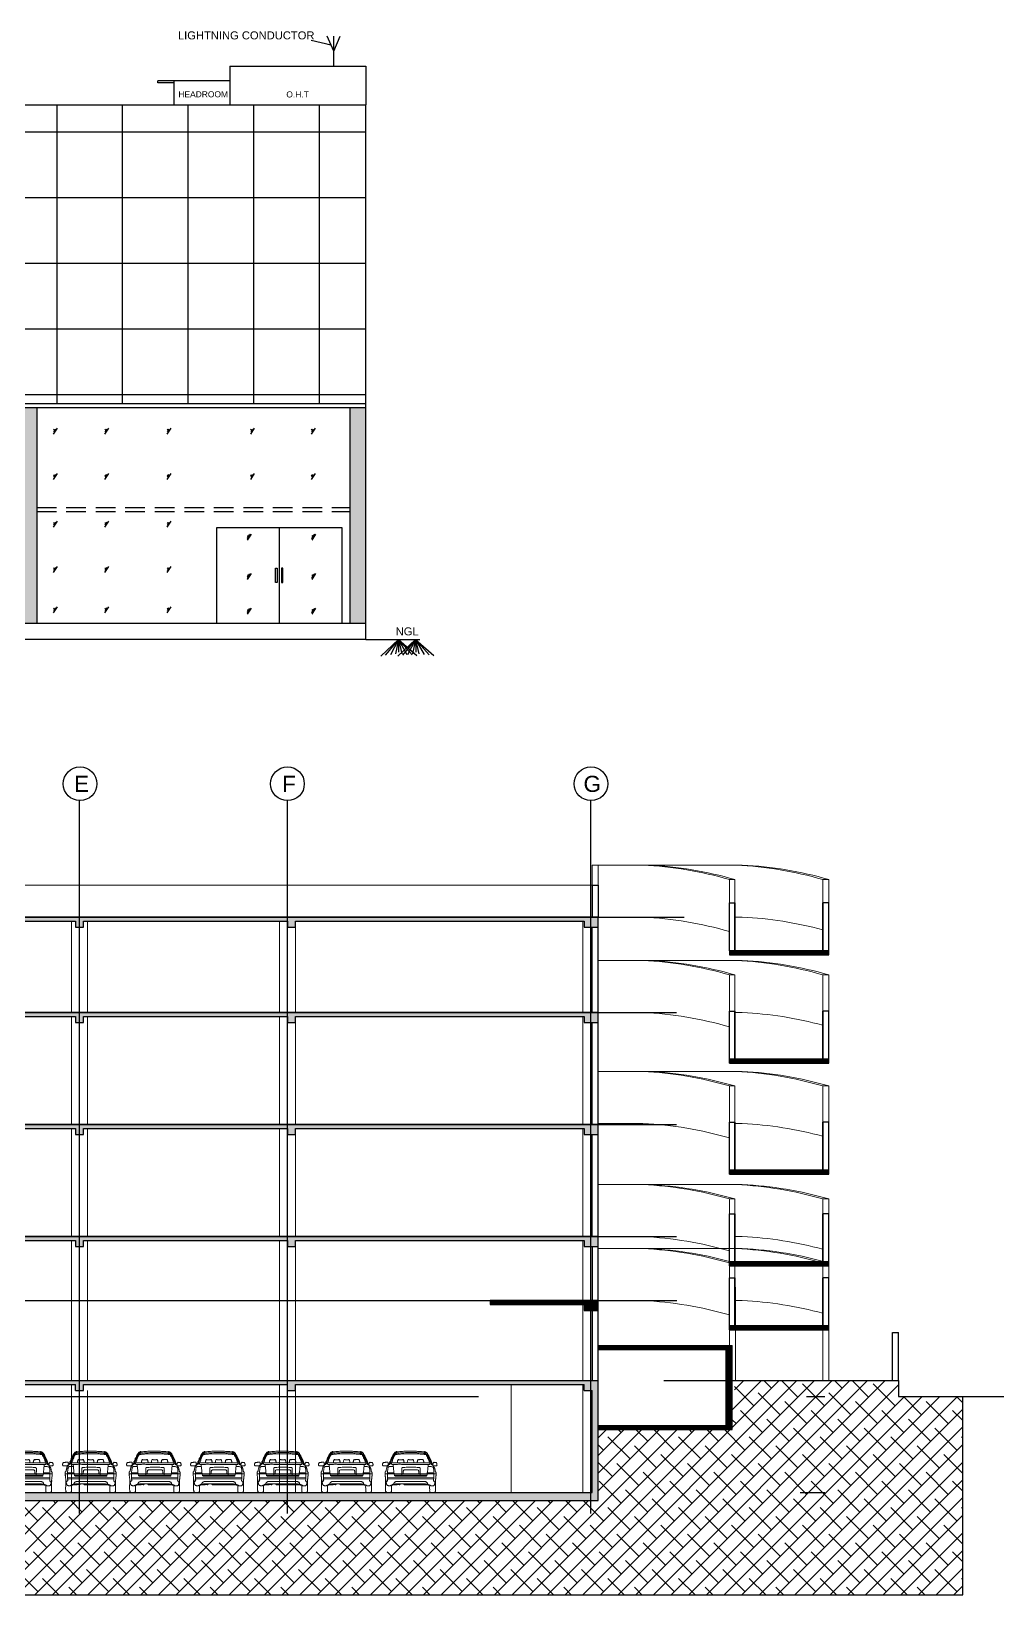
# Model space of a CAD drawing. Header units: metres. Extents: x 71870 to 72053, y 12512 to 13084.
# Drawn here: x 71953 to 71990, y 12511.6 to 12571.1 of the extents above; entities that cross this region are included whole.
import ezdxf

# ---------------------------------------------------------------- set-up
doc = ezdxf.new("R2010")
doc.units = ezdxf.units.M
doc.header["$MEASUREMENT"] = 0
doc.linetypes.add('CENTER', pattern=[2, 1.25, -0.25, 0.25, -0.25])
doc.linetypes.add('DASHED2', pattern=[0.375, 0.25, -0.125])
doc.layers.add('02_FB_GREY', color=8, linetype='Continuous', lineweight=5)
doc.layers.add('02_FB_WALL', color=7, linetype='Continuous', lineweight=30)
doc.layers.add('cad-block.com', color=7, linetype='Continuous')
doc.styles.add('century Gothic', font='arial.ttf')
doc.styles.get("Standard").update_dxf_attribs({"font": 'arial.ttf'})
doc.dimstyles.new('STAND', dxfattribs={"dimtxt": 0.25, "dimasz": 0.13, "dimexe": 0, "dimexo": 0, "dimgap": 0, "dimtad": 0, "dimzin": 0, "dimdsep": 46, "dimtxsty": 'century Gothic', "dimblk": 'OBLIQUE', "dimcen": 0.15, "dimse1": 1, "dimse2": 1, "dimclrd": 5, "dimclre": 7, "dimclrt": 5, "dimazin": 0, "dimtfac": 1, "dimtofl": 0, "dimtmove": 0, "dimatfit": 3, "dimfxl": 0, "dimtolj": 1, "dimtzin": 0, "dimlwd": -1, "dimlwe": -1, "dimarcsym": 0})

# ---------------------------------------------------------------- blocks, each defined once
blk = doc.blocks.new('A$C25D40799')
for p, q in [((522, 1544), (539, 1542)), ((1588, 1542), (1571, 1541)), ((97, 699), (2010, 699)), ((190, 519), (1918, 515)), ((191, 562), (1923, 558))]:
    blk.add_line(p, q)
for points, knots in [([(453, 1497), (422, 1454), (416, 1442), (399, 1416), (378, 1377), (357, 1327), (326, 1284), (310, 1226), (283, 1177), (270, 1129), (258, 1096), (253, 1074), (246, 1059), (238, 1044), (219, 1031), (206, 1003), (175, 986), (169, 958), (158, 941), (157, 919), (149, 892), (142, 858), (138, 831), (135, 809), (125, 799), (118, 785), (103, 774), (100, 754), (98, 732), (97, 713), (97, 696), (98, 686), (107, 674), (101, 653), (105, 623), (106, 586), (117, 537), (117, 484), (129, 426), (137, 374), (148, 334), (157, 304), (170, 284), (184, 264), (215, 260), (244, 257), (274, 257), (296, 258), (307, 269), (318, 275), (328, 278), (341, 275), (350, 291), (366, 303), (391, 309), (423, 318), (466, 319), (524, 329), (597, 327), (683, 330), (804, 329), (928, 328), (1042, 333), (1140, 333), (1246, 332), (1354, 333), (1437, 330), (1498, 328), (1555, 326), (1614, 323), (1668, 319), (1713, 308), (1747, 290), (1779, 277), (1800, 263), (1810, 252), (1821, 249), (1843, 251), (1871, 249), (1904, 248), (1924, 264), (1943, 279), (1951, 306), (1961, 334), (1971, 367), (1978, 403), (1982, 442), (1987, 481), (1994, 520), (1997, 563), (2003, 604), (2007, 646), (2007, 683), (2012, 713), (2013, 736), (2010, 751), (1997, 766), (1986, 784), (1974, 801), (1977, 820), (1973, 841), (1965, 866), (1961, 895), (1954, 920), (1940, 945), (1926, 975), (1903, 1005), (1887, 1029), (1873, 1046), (1856, 1044), (1843, 1051), (1824, 1052), (1821, 1078), (1800, 1120), (1776, 1181), (1754, 1243), (1730, 1298), (1704, 1346), (1683, 1388), (1669, 1413), (1660, 1429), (1657, 1442), (1657, 1456), (1662, 1470), (1666, 1482), (1663, 1493), (1655, 1499), (1640, 1510), (1620, 1515), (1605, 1519), (1598, 1521), (1597, 1521)], [0.1427516, 0.1427516, 0.1427516, 0.1427516, 0.1441207, 0.1491577, 0.1592131, 0.1662954, 0.1767689, 0.1855494, 0.1967554, 0.2051715, 0.2106866, 0.2148044, 0.2165516, 0.2192272, 0.2231216, 0.2279667, 0.2344574, 0.2396988, 0.2417508, 0.2447679, 0.2503915, 0.2562398, 0.2625008, 0.2646156, 0.2670974, 0.2692619, 0.2723491, 0.2761324, 0.2791232, 0.2837165, 0.2857809, 0.2876726, 0.2890104, 0.2927793, 0.2976017, 0.3047458, 0.3115836, 0.3228817, 0.3319707, 0.341553, 0.3493995, 0.3535351, 0.3570373, 0.3619053, 0.3651923, 0.3718659, 0.3771463, 0.3804333, 0.3827283, 0.3845789, 0.3866954, 0.3880729, 0.3909937, 0.3942555, 0.398394, 0.4040732, 0.4109949, 0.4202495, 0.4340319, 0.4481112, 0.4641835, 0.4954098, 0.51109, 0.5223418, 0.545301, 0.5652758, 0.5772893, 0.5873935, 0.5965795, 0.6064622, 0.6172914, 0.6239172, 0.6299773, 0.6370636, 0.6412013, 0.6429937, 0.6444456, 0.6465118, 0.6543688, 0.6589833, 0.6626123, 0.6668312, 0.6710489, 0.6763449, 0.6821303, 0.6886547, 0.6948862, 0.702056, 0.7087711, 0.7149814, 0.7239743, 0.7301846, 0.7361529, 0.7430687, 0.7453625, 0.747978, 0.7507787, 0.7551725, 0.7585599, 0.7610831, 0.7645543, 0.7695644, 0.7744681, 0.7790389, 0.7829391, 0.7892012, 0.7959495, 0.8016858, 0.8046248, 0.8060023, 0.8100116, 0.8119047, 0.8143755, 0.8213364, 0.8372718, 0.8468576, 0.8551737, 0.8673872, 0.8746748, 0.879399, 0.8819641, 0.8838557, 0.8861495, 0.8889869, 0.8911018, 0.8925526, 0.894527, 0.8969663, 0.9012549, 0.9047667, 0.9051149, 0.9051149, 0.9051149, 0.9051149]), ([(448, 1491), (451, 1485), (456, 1474), (462, 1458), (456, 1443), (450, 1428), (434, 1409), (417, 1378), (403, 1339), (379, 1303), (366, 1262), (347, 1222), (329, 1176), (313, 1137), (309, 1103), (292, 1086), (287, 1070), (275, 1055), (261, 1062), (252, 1061), (248, 1061)], [0.00393246, 0.00393246, 0.00393246, 0.00393246, 0.00694879, 0.01010811, 0.01212537, 0.01485463, 0.01885172, 0.0245582, 0.03238138, 0.04019022, 0.04641738, 0.05424055, 0.06257681, 0.07160269, 0.07590429, 0.07928738, 0.08300537, 0.08496544, 0.08747661, 0.08969513, 0.08969513, 0.08969513, 0.08969513]), ([(491, 1462), (494, 1473), (503, 1497), (512, 1524), (519, 1541), (522, 1544)], [0.00089717, 0.00089717, 0.00089717, 0.00089717, 0.00705848, 0.01367692, 0.01585466, 0.01585466, 0.01585466, 0.01585466]), ([(525, 1473), (528, 1484), (534, 1506), (539, 1530), (539, 1542)], [0.0017489, 0.0017489, 0.0017489, 0.0017489, 0.00757716, 0.01366641, 0.01366641, 0.01366641, 0.01366641]), ([(1233, 1549), (1207, 1550), (1146, 1550), (1055, 1552), (954, 1550), (855, 1552), (740, 1542), (636, 1535), (563, 1529), (538, 1525)], [0, 0, 0, 0, 0.0130865, 0.0315417, 0.0459743, 0.0647681, 0.0815991, 0.1048393, 0.1182554, 0.1182554, 0.1182554, 0.1182554]), ([(1572, 1525), (1561, 1526), (1525, 1529), (1463, 1539), (1388, 1541), (1310, 1546), (1260, 1547), (1233, 1548)], [0.90956096, 0.90956096, 0.90956096, 0.90956096, 0.91516129, 0.92740666, 0.94165728, 0.95360429, 0.96715149, 0.96715149, 0.96715149, 0.96715149]), ([(1583, 1471), (1580, 1482), (1574, 1505), (1570, 1528), (1571, 1540)], [0.0017489, 0.0017489, 0.0017489, 0.0017489, 0.00757716, 0.01366641, 0.01366641, 0.01366641, 0.01366641]), ([(1617, 1459), (1614, 1471), (1606, 1494), (1597, 1522), (1591, 1539), (1588, 1542)], [0.00089717, 0.00089717, 0.00089717, 0.00089717, 0.00705848, 0.01367692, 0.01585466, 0.01585466, 0.01585466, 0.01585466]), ([(723, 654), (723, 666), (721, 699), (725, 750), (718, 809), (722, 858), (719, 897), (726, 920), (735, 935), (752, 943), (787, 943), (877, 949), (975, 946), (1052, 948), (1068, 948)], [0, 0, 0, 0, 0.006094, 0.0168189, 0.0258234, 0.0362585, 0.0417659, 0.0459866, 0.0480774, 0.0504159, 0.0550938, 0.0658437, 0.0966014, 0.1049292, 0.1049292, 0.1049292, 0.1049292]), ([(778, 699), (778, 703), (777, 728), (780, 764), (777, 804), (783, 826), (792, 841), (809, 849), (844, 850), (932, 855), (1011, 853), (1068, 853)], [0.02353949, 0.02353949, 0.02353949, 0.02353949, 0.0258234, 0.03625846, 0.04176585, 0.04598659, 0.04807738, 0.05041587, 0.05509377, 0.06584368, 0.09515876, 0.09515876, 0.09515876, 0.09515876]), ([(1413, 654), (1414, 666), (1416, 699), (1412, 750), (1418, 809), (1414, 858), (1417, 897), (1411, 920), (1402, 935), (1385, 943), (1350, 943), (1259, 949), (1161, 946), (1085, 948), (1068, 948)], [0, 0, 0, 0, 0.006094, 0.0168189, 0.0258234, 0.0362585, 0.0417659, 0.0459866, 0.0480774, 0.0504159, 0.0550938, 0.0658437, 0.0966014, 0.1049292, 0.1049292, 0.1049292, 0.1049292]), ([(1358, 699), (1359, 703), (1360, 728), (1357, 764), (1360, 804), (1353, 826), (1344, 841), (1327, 849), (1292, 850), (1205, 855), (1126, 853), (1068, 853)], [0.02353949, 0.02353949, 0.02353949, 0.02353949, 0.0258234, 0.03625846, 0.04176585, 0.04598659, 0.04807738, 0.05041587, 0.05509377, 0.06584368, 0.09515876, 0.09515876, 0.09515876, 0.09515876])]:
    blk.add_open_spline(points, degree=3, knots=knots)
for points in [[(455, 1471), (444, 1456), (426, 1431), (410, 1401), (385, 1359), (362, 1316), (345, 1273), (318, 1221), (298, 1161), (283, 1121), (271, 1080), (264, 1060)], [(1118, 1502), (1042, 1503), (932, 1499), (804, 1496), (689, 1488), (599, 1483), (538, 1476), (511, 1470), (497, 1466), (488, 1459), (477, 1442), (440, 1360), (416, 1301), (390, 1237), (370, 1183), (352, 1130), (342, 1103), (335, 1085), (336, 1073), (340, 1065), (349, 1059), (381, 1057), (479, 1057), (562, 1059), (718, 1059), (852, 1058), (1022, 1057), (1144, 1056), (1301, 1053), (1430, 1053), (1567, 1054), (1631, 1053), (1696, 1052), (1739, 1053), (1764, 1056), (1773, 1064), (1777, 1070), (1776, 1091), (1748, 1159), (1720, 1236), (1692, 1301), (1652, 1396), (1631, 1439), (1625, 1451), (1615, 1457), (1594, 1465), (1568, 1469), (1534, 1477), (1355, 1493), (1207, 1500), (1117, 1502)], [(559, 1120), (559, 1146), (564, 1173), (572, 1199), (583, 1222), (590, 1233), (597, 1236), (608, 1236), (613, 1232), (638, 1226), (658, 1226), (687, 1225), (718, 1226), (740, 1229), (752, 1234), (765, 1237), (771, 1238), (782, 1232), (786, 1222), (794, 1204), (800, 1176), (806, 1152), (807, 1129), (810, 1118)], [(1295, 1117), (1298, 1131), (1305, 1155), (1311, 1186), (1315, 1202), (1321, 1223), (1334, 1234), (1341, 1235), (1355, 1234), (1371, 1233), (1402, 1236), (1431, 1237), (1454, 1237), (1475, 1235), (1492, 1235), (1512, 1238), (1521, 1230), (1529, 1214), (1536, 1193), (1544, 1169), (1548, 1144), (1548, 1118)], [(1662, 1470), (1679, 1445), (1693, 1412), (1716, 1371), (1741, 1323), (1773, 1260), (1791, 1215), (1809, 1171), (1824, 1129), (1833, 1096), (1845, 1065), (1851, 1046)], [(1665, 1485), (1678, 1472), (1691, 1449), (1715, 1411), (1737, 1372), (1762, 1325), (1788, 1275), (1809, 1222), (1832, 1162), (1847, 1115), (1862, 1073), (1866, 1060), (1875, 1055), (1877, 1043)], [(242, 1063), (221, 1066), (216, 1092), (215, 1116), (204, 1130), (184, 1136), (161, 1136), (113, 1135), (79, 1131), (37, 1125), (20, 1111), (11, 1095), (1, 1069), (2, 1036), (5, 1023), (16, 1012), (37, 1006), (58, 1006), (97, 1006), (139, 1005), (167, 1005), (177, 1009), (185, 1015), (198, 1030), (206, 1032), (214, 1034), (225, 1033)], [(402, 982), (360, 984), (308, 980), (265, 977), (238, 971), (223, 964), (217, 950), (207, 923), (203, 886), (195, 841), (191, 792), (189, 751), (187, 701), (186, 635), (188, 561), (186, 527), (189, 502), (194, 484), (192, 460), (189, 442), (182, 437), (166, 423), (133, 408)], [(190, 732), (202, 735), (228, 739), (273, 740), (370, 740), (430, 743)], [(445, 654), (535, 652), (759, 653), (1036, 653), (1289, 651), (1540, 648), (1663, 648)], [(1680, 742), (1694, 739), (1723, 737), (1773, 736), (1873, 735), (1894, 733), (1904, 731), (1914, 726), (1925, 725)], [(1706, 976), (1755, 977), (1793, 975), (1847, 969), (1883, 958), (1903, 937), (1908, 919), (1916, 878), (1923, 833), (1922, 794), (1927, 746), (1926, 710), (1924, 667), (1923, 616), (1919, 544), (1919, 515), (1916, 463), (1919, 437), (1929, 425), (1939, 411), (1956, 406), (1979, 400)], [(1878, 1055), (1888, 1059), (1892, 1067), (1896, 1085), (1895, 1099), (1905, 1117), (1916, 1128), (1926, 1134), (1945, 1133), (1982, 1130), (2002, 1129), (2023, 1114), (2033, 1097), (2040, 1078), (2042, 1061), (2043, 1046), (2043, 1034), (2038, 1017), (2027, 1008), (2007, 1003), (1975, 1001), (1941, 998), (1919, 997), (1906, 999)], [(670, 329), (661, 313), (655, 304), (646, 297), (626, 297), (571, 298), (531, 295), (487, 296), (454, 296), (422, 291), (386, 286), (363, 281), (350, 281)]]:
    blk.add_spline(points, degree=3)
for points, start_tangent, end_tangent in [([(448, 1490), (457, 1502), (470, 1510), (493, 1518), (511, 1521)], (0.593425, 0.80489), (0.992356, 0.123409)), ([(472, 1419), (509, 1425), (552, 1433), (633, 1443), (716, 1447), (778, 1451), (882, 1453), (956, 1457), (1074, 1456), (1157, 1455), (1272, 1453), (1320, 1451), (1414, 1446), (1487, 1442), (1559, 1434), (1593, 1429), (1644, 1419)], (0.904907, 0.425609), (0.999412, -0.034278)), ([(926, 1118), (930, 1146), (935, 1174), (944, 1210), (951, 1230), (965, 1236), (980, 1237), (994, 1232), (1011, 1229), (1033, 1229), (1059, 1227), (1087, 1229), (1114, 1231), (1126, 1235), (1131, 1238), (1142, 1238), (1155, 1227), (1161, 1205), (1172, 1169), (1177, 1134), (1179, 1117)], (0.033863, 0.999426), (0.35577, -0.934573)), ([(393, 1056), (398, 1025), (404, 987), (410, 924), (418, 857), (422, 809), (428, 753), (436, 702), (444, 659), (449, 642), (458, 631), (470, 623), (504, 617), (570, 618), (774, 619), (989, 618), (1198, 615), (1424, 614), (1581, 614), (1634, 616), (1655, 626), (1664, 643), (1671, 681), (1688, 803), (1698, 894), (1706, 981), (1712, 1051)], (0.077473, -0.996994), (0.074071, 0.997253)), ([(117, 507), (114, 169), (114, 114), (118, 76), (118, 55), (126, 39), (142, 19), (160, 9), (212, 4), (269, 1), (315, 14), (335, 46), (338, 77), (335, 164), (338, 277)], (-0.012801, -0.999918), (0.019428, 0.999811)), ([(421, 318), (423, 337), (434, 359), (450, 382), (481, 403), (504, 410), (544, 418), (574, 418), (685, 416), (961, 418), (1178, 417), (1389, 418), (1543, 416), (1584, 416), (1609, 412), (1640, 399), (1657, 386), (1677, 364), (1686, 341), (1689, 314)], (0.190198, 0.981746), (0.086844, -0.996222)), ([(795, 331), (800, 317), (807, 302), (811, 293), (823, 289), (845, 289), (1117, 289), (1264, 291), (1430, 289), (1512, 297), (1560, 296), (1637, 293), (1682, 287), (1742, 278), (1796, 266)], (0.525514, -0.850785), (0.941191, 0.337876)), ([(1990, 450), (1985, 138), (1985, 79), (1982, 47), (1973, 27), (1952, 6), (1902, 0), (1870, 1), (1816, 4), (1786, 15), (1771, 38), (1769, 86), (1768, 154), (1769, 267)], (-0.040779, -0.999168), (0.060714, 0.998155))]:
    blk.add_spline(points, degree=3, dxfattribs=dict(start_tangent=start_tangent, end_tangent=end_tangent))
at = {"start_tangent": (0.958706, -0.284399)}
blk.add_spline([(350, 1124), (420, 1119), (541, 1118), (736, 1117), (898, 1117), (1085, 1116), (1237, 1116), (1375, 1117), (1539, 1117), (1683, 1117), (1763, 1121)], degree=3, dxfattribs=at)
blk = doc.blocks.new('A$C70151CF8')
at = {"layer": '02_FB_GREY', "ltscale": 100}
blk.add_blockref('A$C25D40799', (0, 0), dxfattribs=at)
blk = doc.blocks.new('_Oblique')
at = {"color": 0, "linetype": 'ByBlock', "lineweight": -2}
blk.add_line((-0.5, -0.5), (0.5, 0.5), dxfattribs=at)

msp = doc.modelspace()

# ---------------------------------------------------------------- hatches: boundary and pattern name
at = {"lineweight": 25}
h = msp.add_hatch(dxfattribs=at)
h.set_pattern_fill('ANSI37', color=9, scale=20, angle=45)
h.set_pattern_definition([(90, (71948.9337, 12562.2992), (-2.5, 0), []), (180, (71948.9337, 12562.2992), (-2e-16, -2.5), [])])
h.paths.add_polyline_path([(71965.69774, 12556.965), (71965.69771, 12568.33309), (71932.16971, 12568.33293), (71932.16971, 12556.965)])
h = msp.add_hatch(dxfattribs=at)
h.set_pattern_fill('AR-SAND', color=256, scale=0.2)
h.set_pattern_definition([(37.5, (71948.93373, 12552.6978), (-0.0125987, 0.385365), [0, -0.304, 0, -0.34, 0, -0.325]), (7.5, (71948.93373, 12552.6978), (0.353955, 0.564429), [0, -0.164, 0, -0.274, 0, -0.105]), (327.5, (71948.68773, 12552.6978), (0.6228284, 0.001132), [0, -0.1, 0, -0.36, 0, -0.47]), (317.5, (71948.68773, 12552.6978), (0.601225, 0.175535), [0, -0.05, 0, -0.236, 0, -0.27])])
h.paths.add_polyline_path([(71932.16971, 12548.583), (71932.77329, 12548.583), (71932.77329, 12556.8126), (71932.16971, 12556.8126)])
h.paths.add_polyline_path([(71944.70458, 12548.583), (71945.31418, 12548.583), (71945.31418, 12556.8126), (71944.70458, 12556.8126)])
h.paths.add_polyline_path([(71952.55317, 12548.583), (71953.16277, 12548.583), (71953.16277, 12556.8126), (71952.55317, 12556.8126)])
h.paths.add_polyline_path([(71965.69774, 12556.8126), (71965.08807, 12556.8126), (71965.08807, 12548.583), (71965.69775, 12548.583)])
at = {"layer": '02_FB_GREY'}
h = msp.add_hatch(dxfattribs=at)
h.set_pattern_fill('ANSI31', color=256, scale=0.0254)
h.set_pattern_definition([(45, (70018.7049174, 12424.794746), (-0.0022450640303, 0.0022450640303), [])])
h.paths.add_polyline_path([(71974.02935, 12537.01464), (71974.56275, 12537.01464), (71974.56275, 12537.39564), (71922.77215, 12537.39564), (71922.77215, 12537.01464), (71923.07695, 12537.01464), (71923.07695, 12537.24324), (71931.01998, 12537.24324), (71931.01998, 12537.01464), (71931.32448, 12537.01464), (71931.32448, 12537.24324), (71938.94049, 12537.24324), (71938.94049, 12537.01464), (71939.24529, 12537.01464), (71939.24529, 12537.24324), (71946.71198, 12537.24324), (71946.71198, 12537.01464), (71947.01678, 12537.01464), (71947.01678, 12537.24324), (71954.64133, 12537.24324), (71954.64133, 12537.01464), (71954.94613, 12537.01464), (71954.94613, 12537.24324), (71962.71853, 12537.24324), (71962.71853, 12537.01464), (71963.02333, 12537.01464), (71963.02333, 12537.24324), (71974.02935, 12537.24324)])
h = msp.add_hatch(dxfattribs=at)
h.set_pattern_fill('ANSI31', color=256, scale=0.0254)
h.set_pattern_definition([(45, (71336.4399737, 12558.4728815), (-0.00224506403, 0.00224506403), [])])
h.paths.add_polyline_path([(71983.35116, 12536.10582), (71979.56656, 12536.10582), (71979.56656, 12535.95342), (71983.35116, 12535.95342)])
h = msp.add_hatch(dxfattribs=at)
h.set_pattern_fill('ANSI31', color=256, scale=0.0254)
h.set_pattern_definition([(45, (71338.319566, 12543.2301546), (-0.00224506403, 0.00224506403), [])])
h.paths.add_polyline_path([(71974.02935, 12533.38244), (71974.56275, 12533.38244), (71974.56275, 12533.76344), (71922.77215, 12533.76344), (71922.77215, 12533.38244), (71923.07695, 12533.38244), (71923.07695, 12533.61104), (71931.01998, 12533.61104), (71931.01998, 12533.38244), (71931.32448, 12533.38244), (71931.32448, 12533.61104), (71938.94049, 12533.61104), (71938.94049, 12533.38244), (71939.24529, 12533.38244), (71939.24529, 12533.61104), (71946.71198, 12533.61104), (71946.71198, 12533.38244), (71947.01678, 12533.38244), (71947.01678, 12533.61104), (71954.64133, 12533.61104), (71954.64133, 12533.38244), (71954.94613, 12533.38244), (71954.94613, 12533.61104), (71962.71853, 12533.61104), (71962.71853, 12533.38244), (71963.02333, 12533.38244), (71963.02333, 12533.61104), (71974.02935, 12533.61104)])
h.paths.add_polyline_path([(71974.02935, 12529.11524), (71974.56275, 12529.11524), (71974.56275, 12529.49624), (71922.77215, 12529.49624), (71922.77215, 12529.11524), (71923.07695, 12529.11524), (71923.07695, 12529.34384), (71931.01998, 12529.34384), (71931.01998, 12529.11524), (71931.32448, 12529.11524), (71931.32448, 12529.34384), (71938.94049, 12529.34384), (71938.94049, 12529.11524), (71939.24529, 12529.11524), (71939.24529, 12529.34384), (71946.71198, 12529.34384), (71946.71198, 12529.11524), (71947.01678, 12529.11524), (71947.01678, 12529.34384), (71954.64133, 12529.34384), (71954.64133, 12529.11524), (71954.94613, 12529.11524), (71954.94613, 12529.34384), (71962.71853, 12529.34384), (71962.71853, 12529.11524), (71963.02333, 12529.11524), (71963.02333, 12529.34384), (71974.02935, 12529.34384)])
h.paths.add_polyline_path([(71974.02935, 12524.84804), (71974.56275, 12524.84804), (71974.56275, 12525.22904), (71922.77215, 12525.22904), (71922.77215, 12524.84804), (71923.07695, 12524.84804), (71923.07695, 12525.07664), (71931.01998, 12525.07664), (71931.01998, 12524.84804), (71931.32448, 12524.84804), (71931.32448, 12525.07664), (71938.94049, 12525.07664), (71938.94049, 12524.84804), (71939.24529, 12524.84804), (71939.24529, 12525.07664), (71946.71198, 12525.07664), (71946.71198, 12524.84804), (71947.01678, 12524.84804), (71947.01678, 12525.07664), (71954.64133, 12525.07664), (71954.64133, 12524.84804), (71954.94613, 12524.84804), (71954.94613, 12525.07664), (71962.71853, 12525.07664), (71962.71853, 12524.84804), (71963.02333, 12524.84804), (71963.02333, 12525.07664), (71974.02935, 12525.07664)])
h = msp.add_hatch(dxfattribs=at)
h.set_pattern_fill('ANSI31', color=256, scale=0.0254)
h.set_pattern_definition([(45, (71336.4399737, 12554.3553546), (-0.00224506403, 0.00224506403), [])])
h.paths.add_polyline_path([(71983.35116, 12531.98829), (71979.56656, 12531.98829), (71979.56656, 12531.83589), (71983.35116, 12531.83589)])
h = msp.add_hatch(dxfattribs=at)
h.set_pattern_fill('ANSI31', color=256, scale=0.0254)
h.set_pattern_definition([(45, (71336.4399737, 12550.1262546), (-0.00224506403, 0.00224506403), [])])
h.paths.add_polyline_path([(71983.35116, 12527.75919), (71979.56656, 12527.75919), (71979.56656, 12527.60679), (71983.35116, 12527.60679)])
h = msp.add_hatch(dxfattribs=at)
h.set_pattern_fill('ANSI31', color=256, scale=0.0254)
h.set_pattern_definition([(45, (71336.4399737, 12546.6315804), (-0.00224506403, 0.00224506403), [])])
h.paths.add_polyline_path([(71983.35116, 12524.26452), (71979.56656, 12524.26452), (71979.56656, 12524.11212), (71983.35116, 12524.11212)])
h = msp.add_hatch(dxfattribs=at)
h.set_pattern_fill('ANSI31', color=256, scale=0.0254)
h.set_pattern_definition([(45, (70133.7889683, 12498.213196), (-0.00224506403, 0.00224506403), [])])
h.paths.add_polyline_path([(71974.02935, 12522.63824), (71974.02935, 12522.40964), (71974.56275, 12522.40964), (71974.56275, 12522.79064), (71974.02935, 12522.79064), (71970.44764, 12522.79064), (71970.44764, 12522.63824)])
h = msp.add_hatch(dxfattribs=at)
h.set_pattern_fill('ANSI31', color=256, scale=0.0254)
h.set_pattern_definition([(45, (71336.4399737, 12544.1931804), (-0.00224506403, 0.00224506403), [])])
h.paths.add_polyline_path([(71983.35116, 12521.82612), (71979.56656, 12521.82612), (71979.56656, 12521.67372), (71983.35116, 12521.67372)])
h = msp.add_hatch(dxfattribs=at)
h.set_pattern_fill('ANSI31', color=256, scale=0.0254)
h.set_pattern_definition([(45, (71338.319566, 12544.2969546), (-0.00224506403, 0.00224506403), [])])
h.paths.add_polyline_path([(71979.66816, 12521.07614), (71974.56275, 12521.07614), (71974.56275, 12520.92374), (71979.43956, 12520.92374), (71979.43956, 12518.02814), (71974.56275, 12518.02814), (71974.56275, 12517.87574), (71979.66816, 12517.87574)])
at = {"layer": '02_FB_GREY', "ltscale": 100}
h = msp.add_hatch(dxfattribs=at)
h.set_pattern_fill('ANSI38', color=256, scale=3.81)
h.set_pattern_definition([(45, (70133.0231, 12435.9333), (-0.3367596, 0.3367596), []), (135, (70133.0231, 12435.9333), (-1.01027881, 0.3367596), [1.190625, -0.714375])])
h.paths.add_polyline_path([(71988.45024, 12519.13304), (71986.00328, 12519.13304), (71986.00328, 12519.74264), (71979.74754, 12519.74264), (71979.74754, 12515.47544), (71974.56275, 12515.47544), (71974.56275, 12515.17064), (71922.77215, 12515.17064), (71922.77215, 12515.47544), (71910.58869, 12515.47544), (71910.58869, 12511.58541), (71988.45024, 12511.58541)])
h.paths.add_polyline_path([(71912.85128, 12519.13304), (71910.58869, 12519.13304), (71910.58869, 12515.47544), (71912.85128, 12515.47544)], flags=17)
h.paths.add_polyline_path([(71922.77215, 12519.13304), (71912.85128, 12519.13304), (71912.85128, 12515.47544), (71922.77215, 12515.47544)], flags=17)
h.paths.add_polyline_path([(71922.77215, 12519.74264), (71918.33768, 12519.74264), (71913.07988, 12519.13304), (71922.77215, 12519.13304)], flags=17)
h.paths.add_polyline_path([(71979.74754, 12519.13304), (71979.66816, 12519.13304), (71979.66816, 12517.87574), (71974.56275, 12517.87574), (71974.56275, 12515.47544), (71979.74754, 12515.47544)], flags=17)
h.paths.add_polyline_path([(71921.97544, 12516.86855), (71921.97666, 12518.2819), (71920.6607, 12518.28304), (71920.65947, 12516.86969)], flags=24)
at = {"layer": '02_FB_GREY'}
h = msp.add_hatch(dxfattribs=at)
h.set_pattern_fill('ANSI31', color=256, scale=0.0254)
h.set_pattern_definition([(45, (71240.804699, 12544.2969546), (-0.00224506403, 0.00224506403), [])])
h.paths.add_polyline_path([(71954.64133, 12519.59024), (71954.64133, 12519.36164), (71954.94613, 12519.36164), (71954.94613, 12519.59024), (71962.71853, 12519.59024), (71962.71853, 12519.36164), (71963.02398, 12519.36164), (71963.02398, 12519.59024), (71974.02935, 12519.59024), (71974.02935, 12519.36164), (71974.33415, 12519.36164), (71974.33415, 12515.47544), (71922.92455, 12515.47544), (71922.92455, 12519.36164), (71923.19718, 12519.36164), (71923.19718, 12519.59024), (71931.01998, 12519.59024), (71931.01998, 12519.36164), (71931.32478, 12519.36164), (71931.32478, 12519.59024), (71938.94049, 12519.59024), (71938.94049, 12519.36164), (71939.24529, 12519.36164), (71939.24529, 12519.59024), (71946.71198, 12519.59024), (71946.71198, 12519.36164), (71947.01678, 12519.36164), (71947.01678, 12519.59024)], flags=16)
h.paths.add_polyline_path([(71974.56275, 12515.17064), (71974.56275, 12519.74264), (71922.77215, 12519.74264), (71922.77215, 12515.17064)])

# ---------------------------------------------------------------- linework, layer by layer
at = {"lineweight": 25}
for p, q in [((71960.51602, 12569.80394), (71965.69771, 12569.80394)), ((71960.51602, 12569.80394), (71960.51602, 12568.33307)), ((71965.69771, 12569.80394), (71965.69771, 12568.33309)), ((71960.51602, 12569.24483), (71957.78253, 12569.24489)), ((71957.78253, 12569.16869), (71957.78253, 12569.24489)), ((71958.38253, 12569.16868), (71957.78253, 12569.16869)), ((71958.38253, 12569.24488), (71958.38253, 12568.33306)), ((71932.16971, 12568.33293), (71965.69771, 12568.33309)), ((71965.69775, 12547.9734), (71965.69771, 12568.33309)), ((71953.16277, 12556.8126), (71953.16277, 12548.583)), ((71965.08807, 12556.8126), (71965.08807, 12548.583)), ((71965.69775, 12548.583), (71932.16971, 12548.583)), ((71965.69775, 12547.9734), (71932.16971, 12547.9734))]:
    msp.add_line(p, q, dxfattribs=at)
at = {"ltscale": 100}
for p, q in [((71932.16971, 12556.965), (71965.69774, 12556.965)), ((71932.16971, 12556.8126), (71965.69774, 12556.8126)), ((71962.40449, 12552.2406), (71962.40449, 12548.583))]:
    msp.add_line(p, q, dxfattribs=at)
at = {"linetype": 'DASHED2', "ltscale": 3}
for p, q in [((71953.16277, 12553.0026), (71965.08807, 12553.0026)), ((71953.16277, 12552.8502), (71965.08807, 12552.8502))]:
    msp.add_line(p, q, dxfattribs=at)
at = {"lineweight": 25}
for points in [[(71964.47932, 12570.37498), (71964.23646, 12570.95388)], [(71964.47932, 12570.37498), (71964.72219, 12570.95388)], [(71964.47932, 12569.80394), (71964.47932, 12570.94603)], [(71965.69775, 12547.9734), (71967.76652, 12547.9734)], [(71966.94465, 12547.9734), (71966.2694, 12547.33564)], [(71966.94465, 12547.9734), (71966.44534, 12547.36768)], [(71966.94465, 12547.97325), (71966.64294, 12547.38914)], [(71966.94465, 12547.9734), (71966.83419, 12547.42336)], [(71967.59759, 12547.9734), (71966.92234, 12547.33564)], [(71966.94465, 12547.9734), (71966.95421, 12547.48636)], [(71966.94497, 12547.9734), (71967.64313, 12547.35567)], [(71966.94497, 12547.9734), (71966.95421, 12547.48636)], [(71966.94497, 12547.9734), (71967.07602, 12547.42688)], [(71966.94497, 12547.9734), (71967.46632, 12547.38256)], [(71966.94497, 12547.97326), (71967.26819, 12547.39826)], [(71967.59759, 12547.9734), (71967.09828, 12547.36768)], [(71967.59759, 12547.97325), (71967.29588, 12547.38914)], [(71967.59759, 12547.9734), (71967.48713, 12547.42336)], [(71967.59759, 12547.9734), (71967.60715, 12547.48636)], [(71967.59791, 12547.9734), (71968.11926, 12547.38256)], [(71967.59791, 12547.9734), (71967.60715, 12547.48636)], [(71967.59791, 12547.9734), (71968.29607, 12547.35567)], [(71967.59791, 12547.9734), (71967.72896, 12547.42688)], [(71967.59791, 12547.97326), (71967.92113, 12547.39826)]]:
    msp.add_lwpolyline(points, dxfattribs=at)
at = {"color": 4, "lineweight": 25}
for points in [[(71953.8068, 12555.79732), (71953.95148, 12556.02072)], [(71953.80893, 12555.93709), (71953.8341, 12555.97595)], [(71953.81657, 12555.8776), (71953.88412, 12555.9819)], [(71955.76289, 12555.79732), (71955.90757, 12556.02072)], [(71955.76502, 12555.93709), (71955.79019, 12555.97595)], [(71955.77266, 12555.8776), (71955.8402, 12555.9819)], [(71958.13814, 12555.79732), (71958.28281, 12556.02072)], [(71958.14026, 12555.93709), (71958.16543, 12555.97595)], [(71958.1479, 12555.8776), (71958.21545, 12555.9819)], [(71961.32146, 12555.79732), (71961.46613, 12556.02072)], [(71961.32358, 12555.93709), (71961.34875, 12555.97595)], [(71961.33122, 12555.8776), (71961.39877, 12555.9819)], [(71963.63575, 12555.79732), (71963.78043, 12556.02072)], [(71963.63788, 12555.93709), (71963.66305, 12555.97595)], [(71963.64552, 12555.8776), (71963.71307, 12555.9819)], [(71953.8068, 12554.07052), (71953.95148, 12554.29392)], [(71953.80893, 12554.21029), (71953.8341, 12554.24916)], [(71953.81657, 12554.1508), (71953.88412, 12554.2551)], [(71955.76289, 12554.07052), (71955.90757, 12554.29392)], [(71955.76502, 12554.21029), (71955.79019, 12554.24916)], [(71955.77266, 12554.1508), (71955.8402, 12554.2551)], [(71958.13814, 12554.07052), (71958.28281, 12554.29392)], [(71958.14026, 12554.21029), (71958.16543, 12554.24916)], [(71958.1479, 12554.1508), (71958.21545, 12554.2551)], [(71961.32146, 12554.07052), (71961.46613, 12554.29392)], [(71961.32358, 12554.21029), (71961.34875, 12554.24916)], [(71961.33122, 12554.1508), (71961.39877, 12554.2551)], [(71963.63575, 12554.07052), (71963.78043, 12554.29392)], [(71963.63788, 12554.21029), (71963.66305, 12554.24916)], [(71963.64552, 12554.1508), (71963.71307, 12554.2551)], [(71953.8068, 12552.24984), (71953.95148, 12552.47324)], [(71953.80893, 12552.38961), (71953.8341, 12552.42847)], [(71953.81657, 12552.33012), (71953.88412, 12552.43442)], [(71955.76289, 12552.24984), (71955.90757, 12552.47324)], [(71955.76502, 12552.38961), (71955.79019, 12552.42847)], [(71955.77266, 12552.33012), (71955.8402, 12552.43442)], [(71958.13814, 12552.24984), (71958.28281, 12552.47324)], [(71958.14026, 12552.38961), (71958.16543, 12552.42847)], [(71958.1479, 12552.33012), (71958.21545, 12552.43442)], [(71961.19725, 12551.79782), (71961.31255, 12551.97586)], [(71961.19955, 12551.84812), (71961.26709, 12551.95241)], [(71961.19994, 12551.75768), (71961.34462, 12551.98107)], [(71961.20207, 12551.89745), (71961.22724, 12551.93631)], [(71963.65144, 12551.79782), (71963.76674, 12551.97586)], [(71963.65374, 12551.84812), (71963.72128, 12551.95241)], [(71963.65413, 12551.75768), (71963.79881, 12551.98107)], [(71963.65626, 12551.89745), (71963.68143, 12551.93631)], [(71953.8068, 12550.52304), (71953.95148, 12550.74644)], [(71953.80893, 12550.66281), (71953.8341, 12550.70168)], [(71953.81657, 12550.60332), (71953.88412, 12550.70762)], [(71955.76289, 12550.52304), (71955.90757, 12550.74644)], [(71955.76502, 12550.66281), (71955.79019, 12550.70168)], [(71955.77266, 12550.60332), (71955.8402, 12550.70762)], [(71958.13814, 12550.52304), (71958.28281, 12550.74644)], [(71958.14026, 12550.66281), (71958.16543, 12550.70168)], [(71958.1479, 12550.60332), (71958.21545, 12550.70762)], [(71961.19725, 12550.29865), (71961.31255, 12550.47669)], [(71961.19955, 12550.34895), (71961.26709, 12550.45325)], [(71961.19994, 12550.25851), (71961.34462, 12550.48191)], [(71961.20207, 12550.39828), (71961.22724, 12550.43714)], [(71963.65144, 12550.29865), (71963.76674, 12550.47669)], [(71963.65374, 12550.34895), (71963.72128, 12550.45325)], [(71963.65413, 12550.25851), (71963.79881, 12550.48191)], [(71963.65626, 12550.39828), (71963.68143, 12550.43714)], [(71953.8068, 12548.98937), (71953.95148, 12549.21277)], [(71953.80893, 12549.12914), (71953.8341, 12549.16801)], [(71953.81657, 12549.06965), (71953.88412, 12549.17395)], [(71955.76289, 12548.98937), (71955.90757, 12549.21277)], [(71955.76502, 12549.12914), (71955.79019, 12549.16801)], [(71955.77266, 12549.06965), (71955.8402, 12549.17395)], [(71958.13814, 12548.98937), (71958.28281, 12549.21277)], [(71958.14026, 12549.12914), (71958.16543, 12549.16801)], [(71958.1479, 12549.06965), (71958.21545, 12549.17395)], [(71961.19725, 12548.97726), (71961.31255, 12549.15529)], [(71961.19955, 12549.02756), (71961.26709, 12549.13185)], [(71961.19994, 12548.93711), (71961.34462, 12549.16051)], [(71961.20207, 12549.07689), (71961.22724, 12549.11575)], [(71963.65144, 12548.97726), (71963.76674, 12549.15529)], [(71963.65374, 12549.02756), (71963.72128, 12549.13185)], [(71963.65413, 12548.93711), (71963.79881, 12549.16051)], [(71963.65626, 12549.07689), (71963.68143, 12549.11575)]]:
    msp.add_lwpolyline(points, dxfattribs=at)
at = {"ltscale": 100}
for points in [[(71960.02326, 12552.2406), (71964.78573, 12552.2406), (71964.78573, 12548.583), (71960.02326, 12548.583)], [(71962.26596, 12550.6856), (71962.32366, 12550.6856), (71962.32366, 12550.13796), (71962.26596, 12550.13796)], [(71962.54283, 12550.6856), (71962.48513, 12550.6856), (71962.48513, 12550.13796), (71962.54283, 12550.13796)]]:
    msp.add_lwpolyline(points, close=True, dxfattribs=at)
at = {"layer": '02_FB_GREY', "ltscale": 100}
for p, q in [((71947.01678, 12538.61484), (71974.33415, 12538.61484)), ((71954.48879, 12533.76344), (71954.48879, 12537.24324)), ((71955.09839, 12533.76344), (71955.09839, 12537.24324)), ((71962.41423, 12533.76344), (71962.41423, 12537.24324)), ((71963.02383, 12533.76344), (71963.02383, 12537.24324)), ((71973.9789, 12537.24324), (71973.9789, 12533.76344)), ((71954.48879, 12529.49624), (71954.48879, 12533.61104)), ((71955.09839, 12529.49624), (71955.09839, 12533.61104)), ((71962.41423, 12529.49624), (71962.41423, 12533.61104)), ((71963.02383, 12529.49624), (71963.02383, 12533.61104)), ((71973.9789, 12533.61104), (71973.9789, 12529.49624)), ((71954.48879, 12525.22904), (71954.48879, 12529.34384)), ((71955.09839, 12525.22904), (71955.09839, 12529.34384)), ((71962.41423, 12525.22904), (71962.41423, 12529.34384)), ((71963.02383, 12525.22904), (71963.02383, 12529.34384)), ((71973.9789, 12529.34384), (71973.9789, 12525.22904)), ((71954.48829, 12519.74264), (71954.48829, 12525.07664)), ((71955.09789, 12519.74264), (71955.09789, 12525.07664)), ((71962.41373, 12519.74264), (71962.41373, 12525.07664)), ((71973.9789, 12525.07664), (71973.9789, 12519.74264)), ((71963.02333, 12519.74264), (71963.02333, 12524.84804)), ((71979.56656, 12523.30149), (71979.56656, 12519.74264)), ((71979.79516, 12523.30149), (71979.79516, 12519.74264)), ((71983.12256, 12523.30149), (71983.12256, 12519.74264)), ((71983.35116, 12523.30149), (71983.35116, 12519.74264)), ((71954.48893, 12515.47544), (71954.48893, 12519.59024)), ((71955.09853, 12515.47544), (71955.09853, 12519.36164)), ((71962.41438, 12515.47544), (71962.41438, 12519.59024)), ((71963.02398, 12515.47544), (71963.02398, 12519.36164)), ((71971.24833, 12515.47544), (71971.24833, 12519.59024)), ((71973.97886, 12515.47544), (71973.97886, 12519.59024))]:
    msp.add_line(p, q, dxfattribs=at)
for points in [[(71974.33415, 12538.61484), (71974.56275, 12538.61484), (71974.56275, 12539.37684), (71974.33415, 12539.37684)], [(71979.76976, 12538.82754), (71979.56656, 12538.82754), (71979.56656, 12537.93462), (71979.76976, 12537.93462)], [(71983.35116, 12538.82754), (71983.12256, 12538.82754), (71983.12256, 12537.93462), (71983.35116, 12537.93462)], [(71979.76976, 12535.19534), (71979.56656, 12535.19534), (71979.56656, 12533.81709), (71979.76976, 12533.81709)], [(71983.35116, 12535.19534), (71983.12256, 12535.19534), (71983.12256, 12533.81709), (71983.35116, 12533.81709)], [(71979.76976, 12530.96624), (71979.56656, 12530.96624), (71979.56656, 12529.58799), (71979.76976, 12529.58799)], [(71983.35116, 12530.96624), (71983.12256, 12530.96624), (71983.12256, 12529.58799), (71983.35116, 12529.58799)], [(71979.76976, 12526.66094), (71979.56656, 12526.66094), (71979.56656, 12526.09332), (71979.76976, 12526.09332)], [(71983.35116, 12526.66094), (71983.12256, 12526.66094), (71983.12256, 12526.09332), (71983.35116, 12526.09332)], [(71979.76976, 12524.22254), (71979.56656, 12524.22254), (71979.56656, 12523.65492), (71979.76976, 12523.65492)], [(71983.35116, 12524.22254), (71983.12256, 12524.22254), (71983.12256, 12523.65492), (71983.35116, 12523.65492)]]:
    msp.add_lwpolyline(points, close=True, dxfattribs=at)
for points in [[(71979.56656, 12538.82754, 0.05819803), (71976.26456, 12539.37684), (71974.56275, 12539.37684)], [(71979.76976, 12538.82754, 0.05819803), (71976.46776, 12539.37684), (71976.26456, 12539.37684)], [(71983.12256, 12538.82754, 0.05819803), (71979.82056, 12539.37684), (71976.46776, 12539.37684)], [(71983.35116, 12538.82754, 0.05819803), (71980.04916, 12539.37684), (71979.82056, 12539.37684)], [(71979.56656, 12536.84634, 0.05819803), (71976.26456, 12537.39564), (71974.56275, 12537.39564)], [(71983.12256, 12536.91032, 0.05407175), (71980.04916, 12537.39564), (71979.76976, 12537.39564)], [(71979.56656, 12535.19534, 0.05819803), (71976.26456, 12535.74464), (71974.56275, 12535.74464)], [(71979.76976, 12535.19534, 0.05819803), (71976.46776, 12535.74464), (71976.26456, 12535.74464)], [(71983.12256, 12535.19534, 0.05819803), (71979.82056, 12535.74464), (71976.46776, 12535.74464)], [(71983.35116, 12535.19534, 0.05819803), (71980.04916, 12535.74464), (71979.82056, 12535.74464)], [(71979.56656, 12533.21414, 0.05819803), (71976.26456, 12533.76344), (71974.56275, 12533.76344)], [(71983.12256, 12533.27812, 0.05407175), (71980.04916, 12533.76344), (71979.76976, 12533.76344)], [(71979.56656, 12530.96624, 0.05819803), (71976.26456, 12531.51554), (71974.56275, 12531.51554)], [(71979.76976, 12530.96624, 0.05819803), (71976.46776, 12531.51554), (71976.26456, 12531.51554)], [(71983.12256, 12530.96624, 0.05819803), (71979.82056, 12531.51554), (71976.46776, 12531.51554)], [(71983.35116, 12530.96624, 0.05819803), (71980.04916, 12531.51554), (71979.82056, 12531.51554)], [(71979.56656, 12528.98504, 0.05819803), (71976.26456, 12529.53434), (71974.56275, 12529.53434)], [(71983.12256, 12529.04902, 0.05407175), (71980.04916, 12529.53434), (71979.76976, 12529.53434)], [(71979.56656, 12526.66094, 0.05819803), (71976.26456, 12527.21024), (71974.56275, 12527.21024)], [(71979.76976, 12526.66094, 0.05819803), (71976.46776, 12527.21024), (71976.26456, 12527.21024)], [(71983.12256, 12526.66094, 0.05819803), (71979.82056, 12527.21024), (71976.46776, 12527.21024)], [(71983.35116, 12526.66094, 0.05819803), (71980.04916, 12527.21024), (71979.82056, 12527.21024)], [(71979.56656, 12524.67974, 0.05819803), (71976.26456, 12525.22904), (71974.56275, 12525.22904)], [(71983.12256, 12524.74372, 0.05407175), (71980.04916, 12525.22904), (71979.76976, 12525.22904)], [(71979.56656, 12524.22254, 0.05819803), (71976.26456, 12524.77184), (71974.56275, 12524.77184)], [(71979.76976, 12524.22254, 0.05819803), (71976.46776, 12524.77184), (71976.26456, 12524.77184)], [(71983.12256, 12524.22254, 0.05819803), (71979.82056, 12524.77184), (71976.46776, 12524.77184)], [(71983.35116, 12524.22254, 0.05819803), (71980.04916, 12524.77184), (71979.82056, 12524.77184)], [(71979.56656, 12522.24134, 0.05819803), (71976.26456, 12522.79064), (71974.56275, 12522.79064)], [(71983.12256, 12522.30532, 0.05407175), (71980.04916, 12522.79064), (71979.76976, 12522.79064)]]:
    msp.add_lwpolyline(points, format="xyb", dxfattribs=at)
at = {"layer": '02_FB_WALL', "color": 8, "linetype": 'CENTER', "ltscale": 50}
for p, q in [((71954.79373, 12514.67343), (71954.79373, 12541.8316)), ((71962.71853, 12514.67343), (71962.71853, 12541.8316)), ((71974.28331, 12514.67343), (71974.28331, 12541.8316)), ((71915.33413, 12537.39564), (71988.78836, 12537.39564)), ((71915.04326, 12533.76344), (71988.49749, 12533.76344)), ((71915.04326, 12529.49624), (71988.49749, 12529.49624)), ((71915.04326, 12525.22904), (71988.49749, 12525.22904)), ((71915.05643, 12522.79064), (71983.1997, 12522.79064)), ((71907.26759, 12519.74264), (71983.1997, 12519.74264)), ((71907.49504, 12519.13304), (71983.1997, 12519.13304)), ((71907.25782, 12515.47544), (71983.1997, 12515.47544))]:
    msp.add_line(p, q, dxfattribs=at)
at = {"layer": '02_FB_WALL'}
for p, q in [((71974.33415, 12538.61484), (71974.33415, 12537.39564)), ((71974.33415, 12538.61484), (71974.56275, 12538.61484)), ((71974.56275, 12538.61484), (71974.56275, 12537.39564)), ((71979.76976, 12536.10582), (71979.76976, 12537.93462)), ((71983.12256, 12536.10582), (71983.12256, 12537.93462)), ((71983.35116, 12536.10582), (71983.35116, 12537.93462)), ((71974.33415, 12533.76344), (71974.33415, 12537.01464)), ((71974.56275, 12533.76344), (71974.56275, 12537.01464)), ((71974.33415, 12529.49624), (71974.33415, 12533.38244)), ((71974.56275, 12529.49624), (71974.56275, 12533.38244)), ((71979.56656, 12531.83589), (71979.56656, 12533.81709)), ((71979.76976, 12531.98829), (71979.76976, 12533.81709)), ((71983.12256, 12531.98829), (71983.12256, 12533.81709)), ((71983.35116, 12531.98829), (71983.35116, 12533.81709)), ((71979.56656, 12527.60679), (71979.56656, 12529.58799)), ((71979.76976, 12527.75919), (71979.76976, 12529.58799)), ((71983.12256, 12527.75919), (71983.12256, 12529.58799)), ((71983.35116, 12527.75919), (71983.35116, 12529.58799)), ((71974.33415, 12525.22904), (71974.33415, 12529.11524)), ((71974.56275, 12525.22904), (71974.56275, 12529.11524)), ((71979.56656, 12524.11212), (71979.56656, 12526.09332)), ((71979.76976, 12524.26452), (71979.76976, 12526.09332)), ((71983.12256, 12524.26452), (71983.12256, 12526.09332)), ((71983.35116, 12524.26452), (71983.35116, 12526.09332)), ((71974.33415, 12524.84804), (71974.33415, 12519.74264)), ((71974.33415, 12524.84804), (71974.33415, 12524.00984)), ((71974.56275, 12515.17064), (71974.56275, 12524.84804)), ((71979.56656, 12521.67372), (71979.56656, 12523.65492)), ((71979.76976, 12521.82612), (71979.76976, 12523.65492)), ((71983.12256, 12521.82612), (71983.12256, 12523.65492)), ((71983.35116, 12521.82612), (71983.35116, 12523.65492)), ((71985.77468, 12519.74264), (71985.77468, 12521.57144)), ((71985.77468, 12521.57144), (71986.00328, 12521.57144)), ((71986.00328, 12519.74264), (71986.00328, 12521.57144)), ((71974.56275, 12521.07614), (71979.66816, 12521.07614)), ((71974.56275, 12520.92374), (71979.43956, 12520.92374)), ((71979.43956, 12518.02814), (71979.43956, 12520.92374)), ((71979.66816, 12519.74264), (71979.66816, 12521.07614)), ((71979.66816, 12517.87574), (71979.66816, 12521.07614)), ((71922.77215, 12519.74264), (71974.56275, 12519.74264)), ((71977.06248, 12519.74264), (71986.00328, 12519.74264)), ((71986.00328, 12519.74264), (71986.00328, 12519.13304)), ((71947.01678, 12519.59024), (71954.64133, 12519.59024)), ((71954.64133, 12519.36164), (71954.64133, 12519.59024)), ((71954.64133, 12519.36164), (71954.94613, 12519.36164)), ((71954.94613, 12519.59024), (71962.71918, 12519.59024)), ((71954.94613, 12519.36164), (71954.94613, 12519.59024)), ((71962.71918, 12519.36164), (71962.71918, 12519.59024)), ((71962.71918, 12519.36164), (71963.02398, 12519.36164)), ((71963.02398, 12519.59024), (71974.02935, 12519.59024)), ((71963.02398, 12519.36164), (71963.02398, 12519.59024)), ((71974.02935, 12519.36164), (71974.02935, 12519.59024)), ((71974.02935, 12519.36164), (71974.33415, 12519.36164)), ((71974.33415, 12515.47544), (71974.33415, 12519.36164)), ((71986.00328, 12519.13304), (71990.01422, 12519.13304)), ((71988.45024, 12511.58541), (71988.45024, 12519.13304)), ((71974.56275, 12518.02814), (71979.43956, 12518.02814)), ((71974.56275, 12517.87574), (71979.66816, 12517.87574)), ((71922.92455, 12515.47544), (71974.33415, 12515.47544)), ((71922.77215, 12515.17064), (71974.56275, 12515.17064)), ((71910.58869, 12511.58541), (71988.45024, 12511.58541))]:
    msp.add_line(p, q, dxfattribs=at)
for points in [[(71979.76976, 12536.10582), (71979.56656, 12536.10582), (71979.56656, 12537.93462), (71979.76976, 12537.93462)], [(71983.12256, 12536.10582), (71983.35116, 12536.10582), (71983.35116, 12537.93462), (71983.12256, 12537.93462)], [(71983.35116, 12536.10582), (71979.56656, 12536.10582), (71979.56656, 12535.95342), (71983.35116, 12535.95342)], [(71979.76976, 12531.98829), (71979.56656, 12531.98829), (71979.56656, 12533.81709), (71979.76976, 12533.81709)], [(71983.12256, 12531.98829), (71983.35116, 12531.98829), (71983.35116, 12533.81709), (71983.12256, 12533.81709)], [(71983.35116, 12531.98829), (71979.56656, 12531.98829), (71979.56656, 12531.83589), (71983.35116, 12531.83589)], [(71979.76976, 12527.75919), (71979.56656, 12527.75919), (71979.56656, 12529.58799), (71979.76976, 12529.58799)], [(71983.12256, 12527.75919), (71983.35116, 12527.75919), (71983.35116, 12529.58799), (71983.12256, 12529.58799)], [(71983.35116, 12527.75919), (71979.56656, 12527.75919), (71979.56656, 12527.60679), (71983.35116, 12527.60679)], [(71979.76976, 12524.26452), (71979.56656, 12524.26452), (71979.56656, 12526.09332), (71979.76976, 12526.09332)], [(71983.12256, 12524.26452), (71983.35116, 12524.26452), (71983.35116, 12526.09332), (71983.12256, 12526.09332)], [(71983.35116, 12524.26452), (71979.56656, 12524.26452), (71979.56656, 12524.11212), (71983.35116, 12524.11212)], [(71979.76976, 12521.82612), (71979.56656, 12521.82612), (71979.56656, 12523.65492), (71979.76976, 12523.65492)], [(71983.12256, 12521.82612), (71983.35116, 12521.82612), (71983.35116, 12523.65492), (71983.12256, 12523.65492)], [(71983.35116, 12521.82612), (71979.56656, 12521.82612), (71979.56656, 12521.67372), (71983.35116, 12521.67372)]]:
    msp.add_lwpolyline(points, close=True, dxfattribs=at)
for points in [[(71947.01678, 12537.24324), (71954.64133, 12537.24324), (71954.64133, 12537.01464), (71954.94613, 12537.01464), (71954.94613, 12537.24324), (71962.71853, 12537.24324), (71962.71853, 12537.01464), (71963.02333, 12537.01464), (71963.02333, 12537.24324), (71974.02935, 12537.24324), (71974.02935, 12537.01464), (71974.56275, 12537.01464), (71974.56275, 12537.39564), (71922.77215, 12537.39564)], [(71947.01678, 12533.61104), (71954.64133, 12533.61104), (71954.64133, 12533.38244), (71954.94613, 12533.38244), (71954.94613, 12533.61104), (71962.71853, 12533.61104), (71962.71853, 12533.38244), (71963.02333, 12533.38244), (71963.02333, 12533.61104), (71974.02935, 12533.61104), (71974.02935, 12533.38244), (71974.56275, 12533.38244), (71974.56275, 12533.76344), (71922.77215, 12533.76344)], [(71947.01678, 12529.34384), (71954.64133, 12529.34384), (71954.64133, 12529.11524), (71954.94613, 12529.11524), (71954.94613, 12529.34384), (71962.71853, 12529.34384), (71962.71853, 12529.11524), (71963.02333, 12529.11524), (71963.02333, 12529.34384), (71974.02935, 12529.34384), (71974.02935, 12529.11524), (71974.56275, 12529.11524), (71974.56275, 12529.49624), (71922.77215, 12529.49624)], [(71947.01678, 12525.07664), (71954.64133, 12525.07664), (71954.64133, 12524.84804), (71954.94613, 12524.84804), (71954.94613, 12525.07664), (71962.71853, 12525.07664), (71962.71853, 12524.84804), (71963.02333, 12524.84804), (71963.02333, 12525.07664), (71974.02935, 12525.07664), (71974.02935, 12524.84804), (71974.56275, 12524.84804), (71974.56275, 12525.22904), (71922.77215, 12525.22904)], [(71974.02935, 12522.63824), (71974.02935, 12522.40964), (71974.56275, 12522.40964), (71974.56275, 12522.79064), (71974.02935, 12522.79064), (71970.44764, 12522.79064), (71970.44764, 12522.63824), (71974.02935, 12522.63824)]]:
    msp.add_lwpolyline(points, dxfattribs=at)
for centre in [(71954.813, 12542.47337), (71962.71853, 12542.47337), (71974.28331, 12542.47337)]:
    msp.add_circle(centre, 0.64177, dxfattribs=at)

# ---------------------------------------------------------------- block references
at = {"layer": 'cad-block.com', "xscale": 0.001016695008975, "yscale": 0.001016695008975, "zscale": 0.001016695008975}
for p in [(71951.70859, 12515.47531), (71954.14699, 12515.47531), (71956.58539, 12515.47531), (71959.02379, 12515.47531), (71961.46219, 12515.47531), (71963.90059, 12515.47531), (71966.33899, 12515.47531)]:
    msp.add_blockref('A$C70151CF8', p, dxfattribs=at)

# ---------------------------------------------------------------- texts
at = {"attachment_point": 1, "rotation": 0.0000223}
for s, width, heights, insert, char_height in [('LIGHTNING CONDUCTOR ', 1968, [92.69432], (71958.5429, 12571.13277), 0.3048), ('HEADROOM', 1968, [92.69432], (71958.56009, 12568.85258), 0.23), ('O.H.T', 1968, [92.69432], (71962.67417, 12568.84656), 0.23), ('NGL', 0.8633907, [0], (71966.84196, 12548.4314), 0.3048)]:
    msp.add_mtext_dynamic_manual_height_columns(s, width=width, gutter_width=1, heights=heights, dxfattribs=dict(at, insert=insert, char_height=char_height))
at = {"char_height": 0.61302, "attachment_point": 7}
for s, insert in [('E', (71954.58426, 12542.16686)), ('F', (71962.51176, 12542.16686)), ('G', (71973.99981, 12542.1564))]:
    msp.add_mtext_dynamic_manual_height_columns(s, width=120, gutter_width=1, heights=[76.42701], dxfattribs=dict(at, insert=insert))

# ---------------------------------------------------------------- leaders
at = {"lineweight": 25}
msp.add_leader([(71964.3842, 12570.60172), (71963.6257, 12570.79162)], dimstyle='STAND', override={"dimgap": 0, "dimtad": 0}, dxfattribs=at)

doc.saveas('drawing.dxf')
